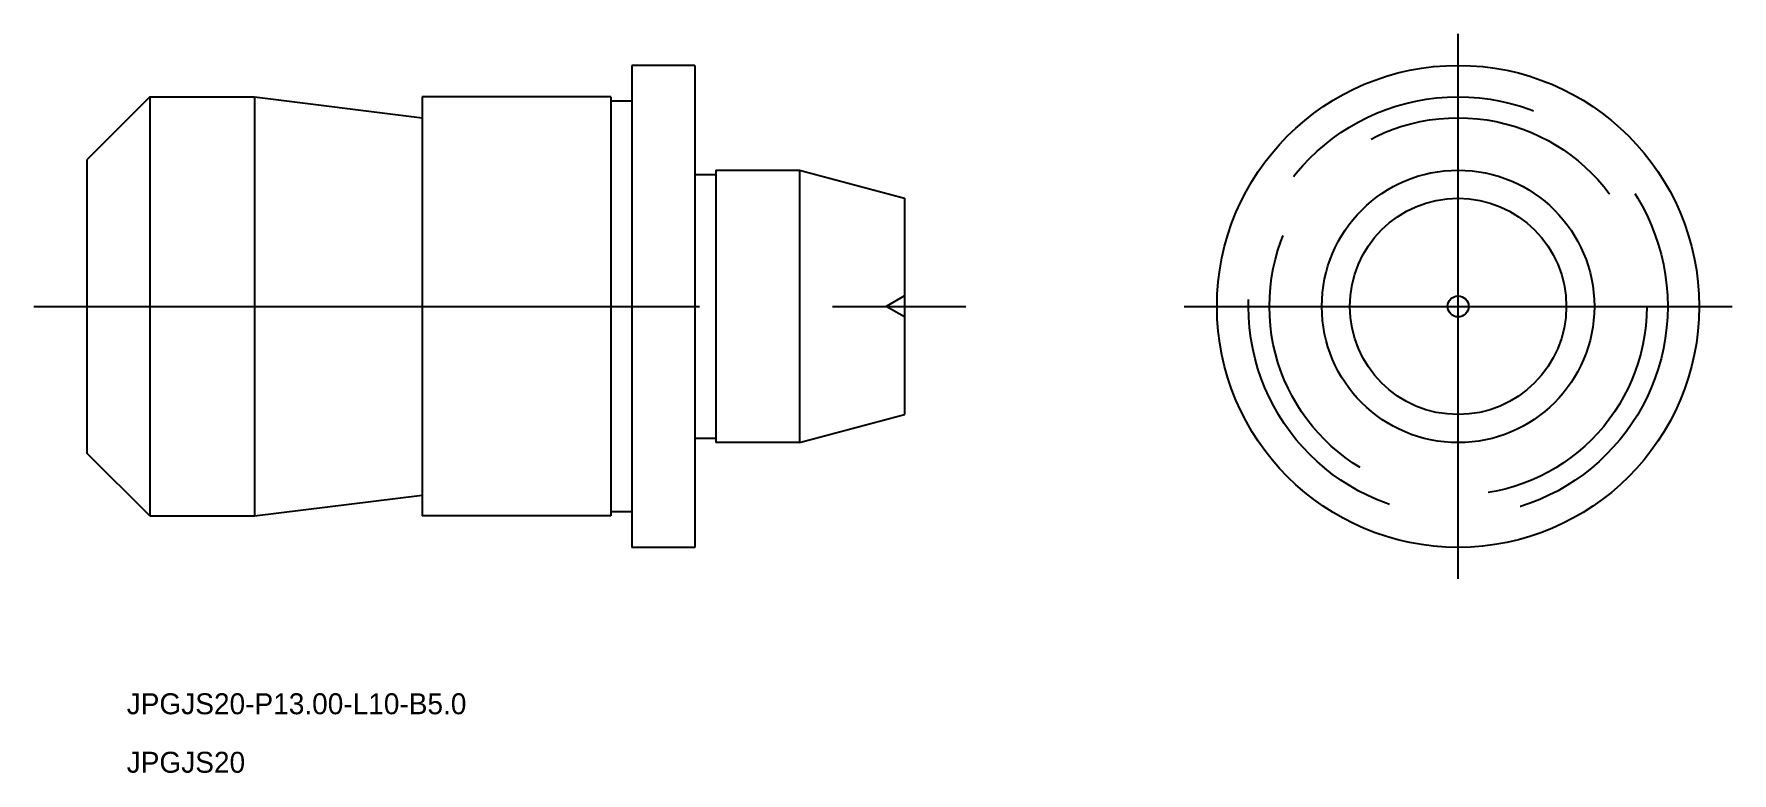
# Model space of a CAD drawing. Extents: x 551 to 632, y 576.8 to 612.1.
import ezdxf

# ---------------------------------------------------------------- set-up
doc = ezdxf.new("R2010")
doc.units = 0
doc.linetypes.add('CENTER', pattern=[50.8, 31.75, -6.35, 6.35, -6.35])
doc.linetypes.add('DASHED', pattern=[19.05, 12.7, -6.35])
doc.layers.get('0').update_dxf_attribs({"linetype": 'CONTINUOUS'})
doc.layers.add('CENTER', color=1, linetype='CENTER')

msp = doc.modelspace()

# ---------------------------------------------------------------- linework, layer by layer
at = {"color": 7, "linetype": 'CONTINUOUS'}
for p, q in [((579.545, 610.601), (579.545, 587.601)), ((582.545, 610.601), (579.545, 610.601)), ((582.545, 610.601), (582.545, 587.601)), ((556.545, 609.101), (553.545, 606.101)), ((556.545, 609.101), (561.545, 609.101)), ((556.545, 609.101), (556.545, 589.101)), ((561.545, 609.101), (561.545, 589.101)), ((561.545, 609.101), (569.545, 608.101)), ((569.545, 609.101), (569.545, 589.101)), ((578.545, 609.101), (569.545, 609.101)), ((578.545, 609.101), (578.545, 589.101)), ((579.545, 608.901), (578.545, 608.901)), ((553.545, 606.101), (553.545, 592.101)), ((582.545, 605.401), (583.545, 605.401)), ((583.545, 605.601), (587.545, 605.601)), ((583.545, 605.601), (583.545, 592.601)), ((587.545, 605.601), (587.545, 592.601)), ((587.545, 605.601), (592.545, 604.261)), ((592.545, 604.261), (592.545, 593.941)), ((587.545, 592.601), (592.545, 593.941)), ((583.545, 592.801), (582.545, 592.801)), ((587.545, 592.601), (583.545, 592.601)), ((556.545, 589.101), (553.545, 592.101)), ((561.545, 589.101), (569.545, 590.101)), ((556.545, 589.101), (561.545, 589.101)), ((578.545, 589.101), (569.545, 589.101)), ((579.545, 589.301), (578.545, 589.301)), ((582.545, 587.601), (579.545, 587.601))]:
    msp.add_line(p, q, dxfattribs=at)
at = {"color": 3, "linetype": 'DASHED'}
for p in [(592.545, 599.601), (592.545, 598.601)]:
    msp.add_line(p, (591.678, 599.101), dxfattribs=at)
at = {"color": 7, "linetype": 'CONTINUOUS'}
for radius in [11.5, 6.5, 5.16, 0.5]:
    msp.add_circle((618.959, 599.101), radius, dxfattribs=at)
at = {"color": 3, "linetype": 'DASHED'}
for radius in [10, 9]:
    msp.add_circle((618.959, 599.101), radius, dxfattribs=at)
at = {"layer": 'CENTER', "color": 1, "linetype": 'CENTER'}
for p, q in [((618.959, 586.101), (618.959, 612.101)), ((551.023, 599.101), (595.545, 599.101)), ((605.89, 599.101), (632.028, 599.101))]:
    msp.add_line(p, q, dxfattribs=at)

# ---------------------------------------------------------------- texts
at = {"color": 7, "linetype": 'CONTINUOUS'}
for s, p in [('JPGJS20-P13.00-L10-B5.0', (555.448, 579.641)), ('JPGJS20', (555.448, 576.849))]:
    msp.add_text(s, height=1, dxfattribs=at).set_placement(p)

doc.saveas('drawing.dxf')
